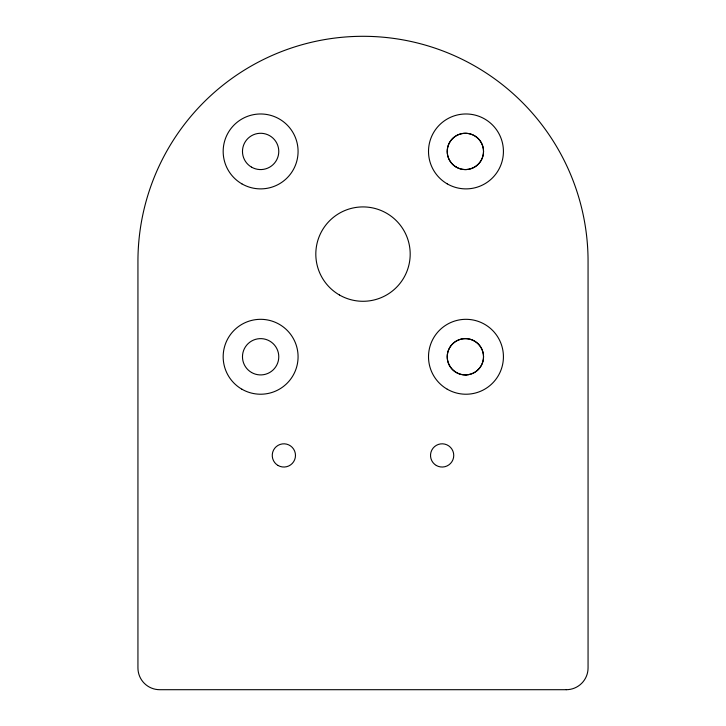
<?xml version="1.0" encoding="UTF-8"?>
<svg xmlns="http://www.w3.org/2000/svg" width="726" height="726" viewBox="0 0 726 726"><rect width="100%" height="100%" fill="white"/><g stroke="black" fill="none" stroke-linecap="round" stroke-linejoin="round"><path stroke-width="1.09" d="M465.965 169.566L465.493 169.575A18.15 18.141 88.1 0 1 447.225 151.425A18.15 18.141 88.1 0 1 465.375 133.275L465.965 133.285A18.15 18.141 -90 0 1 483.534 151.425A18.15 18.141 -90 0 1 465.965 169.566M465.965 374.915L465.493 374.925A18.15 18.141 88.1 0 1 447.225 356.775A18.15 18.141 88.1 0 1 465.375 338.625L465.965 338.634A18.15 18.141 -90 0 1 483.534 356.775A18.15 18.141 -90 0 1 465.965 374.915M566.28 689.7L159.72 689.7A21.78 21.78 0 0 1 137.94 667.92L137.94 261.36A225.06 225.06 0 0 1 363 36.3A225.06 225.06 0 0 1 588.06 261.36L588.06 667.92A21.78 21.78 0 0 1 566.28 689.7M241.894 389.209A37.462 37.462 0 0 0 298.077 356.775A37.462 37.462 0 0 0 241.894 324.331A37.462 37.462 0 0 0 241.894 389.209M447.234 389.209A37.462 37.462 0 0 0 503.427 356.775A37.462 37.462 0 0 0 447.234 324.331A37.462 37.462 0 0 0 447.234 389.209M447.234 183.869A37.462 37.462 0 0 0 503.427 151.425A37.462 37.462 0 0 0 447.234 118.991A37.462 37.462 0 0 0 447.234 183.869M241.894 183.869A37.462 37.462 0 0 0 298.077 151.425A37.462 37.462 0 0 0 241.894 118.991A37.462 37.462 0 0 0 241.894 183.869M436.326 465.484A11.616 11.616 0 0 0 453.75 455.429A11.616 11.616 0 0 0 436.326 445.365A11.616 11.616 0 0 0 436.326 465.484M278.058 465.484A11.616 11.616 0 0 0 295.482 455.429A11.616 11.616 0 0 0 278.058 445.365A11.616 11.616 0 0 0 278.058 465.484M339.405 294.965A47.19 47.19 0 0 0 410.19 254.1A47.19 47.19 0 0 0 339.405 213.235A47.19 47.19 0 0 0 339.405 294.965M456.3 372.492A18.15 18.15 0 0 0 483.525 356.775A18.15 18.15 0 0 0 456.3 341.057A18.15 18.15 0 0 0 456.3 372.492M456.3 167.143A18.15 18.15 0 0 0 483.525 151.425A18.15 18.15 0 0 0 456.3 135.708A18.15 18.15 0 0 0 456.3 167.143M251.55 372.492A18.15 18.15 0 0 0 278.775 356.775A18.15 18.15 0 0 0 251.55 341.057A18.15 18.15 0 0 0 251.55 372.492M251.55 167.143A18.15 18.15 0 0 0 278.775 151.425A18.15 18.15 0 0 0 251.55 135.708A18.15 18.15 0 0 0 251.55 167.143"/></g></svg>
